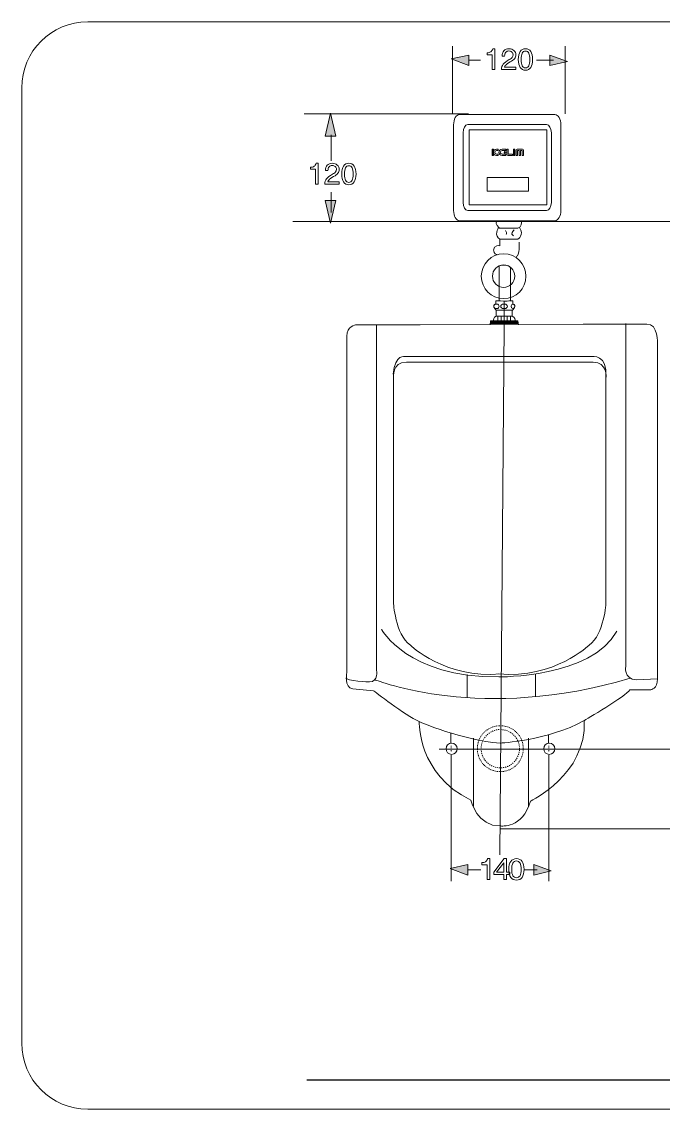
# Model space of a CAD drawing. Header units: millimetres. Extents: x 4305 to 4899, y 584 to 1004.
# Drawn here: x 4442.4 to 4530.1, y 668.1 to 816.8 of the extents above; entities that cross this region are included whole.
import ezdxf

# ---------------------------------------------------------------- set-up
doc = ezdxf.new("R2010")
doc.units = ezdxf.units.MM
doc.header["$LTSCALE"] = 0.1
for name, pattern in [('AI-Linetype-1', [2.8346, 1.4173, -1.4173]), ('AI-Linetype-11', [1.13378, 0.56689, -0.56689]), ('AI-Linetype-12', [1.13378, 0.56689, -0.56689]), ('AI-Linetype-2', [0.9426, 0.4713, -0.4713])]:
    doc.linetypes.add(name, pattern=pattern)
doc.layers.add('레이어 1', color=7, linetype='Continuous')

msp = doc.modelspace()

# ---------------------------------------------------------------- hatches: boundary and pattern name
at = {"layer": '레이어 1'}
h = msp.add_hatch(color=3, dxfattribs=at)
h.dxf.hatch_style = 2
h.paths.add_polyline_path([(4503.5, 812.26), (4503.5, 810.84), (4501.09, 811.72)])
h = msp.add_hatch(color=3, dxfattribs=at)
h.dxf.hatch_style = 2
h.paths.add_polyline_path([(4514.61, 810.84), (4514.61, 812.26), (4517.02, 811.39)])
h = msp.add_hatch(color=3, dxfattribs=at)
h.dxf.hatch_style = 2
h.paths.add_polyline_path([(4485.31, 801.18), (4483.89, 801.18), (4484.59, 804.29)])
h = msp.add_hatch(color=256, dxfattribs=at)
h.dxf.hatch_style = 2
h.paths.add_polyline_path([(4506.89, 798.51), (4506.71, 798.51), (4506.71, 799.39), (4506.89, 799.39)])
h = msp.add_hatch(color=256, dxfattribs=at)
h.dxf.hatch_style = 2
h.paths.add_polyline_path([(4509.83, 798.51), (4509.64, 798.51), (4509.64, 799.39), (4509.83, 799.39)])
h = msp.add_hatch(color=3, dxfattribs=at)
h.dxf.hatch_style = 2
h.paths.add_polyline_path([(4483.89, 792.36), (4485.31, 792.36), (4484.61, 789.25)])
h = msp.add_hatch(color=3, dxfattribs=at)
h.dxf.hatch_style = 2
h.paths.add_polyline_path([(4503.38, 701.56), (4503.38, 700.14), (4500.97, 701.02)])
h = msp.add_hatch(color=3, dxfattribs=at)
h.dxf.hatch_style = 2
h.paths.add_polyline_path([(4512.4, 700.14), (4512.4, 701.56), (4514.8, 700.69)])

# ---------------------------------------------------------------- linework, layer by layer
at = {"layer": '레이어 1', "color": 3, "lineweight": 9}
for p, q in [((4501.28, 813.45), (4501.28, 804.2)), ((4516.7, 813.45), (4516.7, 804.2)), ((4481.01, 804.23), (4503.48, 804.23)), ((4484.7, 801.35), (4484.7, 797.81)), ((4484.7, 793.53), (4484.7, 790.73)), ((4479.46, 789.5), (4553.78, 789.5)), ((4499.47, 717.36), (4537.59, 717.36)), ((4507.74, 706.47), (4544.64, 706.47))]:
    msp.add_line(p, q, dxfattribs=at)
at = {"layer": '레이어 1', "color": 3, "lineweight": 0}
for p, q in [((4501.09, 811.72), (4503.5, 812.26)), ((4503.5, 812.26), (4503.5, 810.84)), ((4514.61, 810.84), (4514.61, 812.26)), ((4514.61, 812.26), (4517.02, 811.39)), ((4503.5, 810.84), (4501.09, 811.72)), ((4517.02, 811.39), (4514.61, 810.84)), ((4483.89, 801.18), (4484.59, 804.29)), ((4484.59, 804.29), (4485.31, 801.18)), ((4485.31, 801.18), (4483.89, 801.18)), ((4483.89, 792.36), (4485.31, 792.36)), ((4484.61, 789.25), (4483.89, 792.36)), ((4485.31, 792.36), (4484.61, 789.25)), ((4506.94, 700.55), (4508.36, 702.38)), ((4508.68, 702.38), (4508.68, 700.51)), ((4500.97, 701.02), (4503.38, 701.56)), ((4503.38, 700.14), (4500.97, 701.02)), ((4503.38, 701.56), (4503.38, 700.14)), ((4506.94, 700.38), (4506.94, 700.55)), ((4506.94, 700.21), (4506.94, 700.38)), ((4507.32, 700.54), (4507.29, 700.51)), ((4507.29, 700.51), (4508.3, 700.51)), ((4508.3, 701.82), (4507.32, 700.54)), ((4508.3, 700.51), (4508.3, 701.82)), ((4508.68, 700.51), (4509.11, 700.51)), ((4509.11, 700.51), (4509.11, 700.21)), ((4512.4, 700.14), (4512.4, 701.56)), ((4512.4, 701.56), (4514.8, 700.69)), ((4514.8, 700.69), (4512.4, 700.14)), ((4508.3, 700.21), (4506.94, 700.21)), ((4508.3, 699.52), (4508.3, 700.21)), ((4508.68, 699.52), (4508.3, 699.52)), ((4509.11, 700.21), (4508.68, 700.21)), ((4508.68, 700.21), (4508.68, 699.52))]:
    msp.add_line(p, q, dxfattribs=at)
at = {"layer": '레이어 1', "color": 3, "lineweight": 18}
for p, q in [((4503.5, 811.55), (4505.11, 811.55)), ((4512.76, 811.55), (4515.09, 811.55)), ((4503.38, 700.85), (4505.17, 700.85)), ((4511.08, 700.85), (4512.88, 700.85))]:
    msp.add_line(p, q, dxfattribs=at)
at = {"layer": '레이어 1', "lineweight": 9}
for p, q in [((4503.55, 791.79), (4503.55, 802.05)), ((4503.55, 802.05), (4514.17, 802.05)), ((4514.17, 802.05), (4514.17, 791.79)), ((4506.05, 793.63), (4506.05, 795.5)), ((4506.05, 795.5), (4511.67, 795.5)), ((4511.67, 795.5), (4511.67, 793.63)), ((4511.67, 793.63), (4506.05, 793.63)), ((4514.17, 791.79), (4503.55, 791.79)), ((4504.15, 718.85), (4504.15, 709.55)), ((4511.7, 718.85), (4511.7, 709.55))]:
    msp.add_line(p, q, dxfattribs=at)
at = {"layer": '레이어 1', "lineweight": 0}
for p, q in [((4506.71, 798.51), (4506.71, 799.39)), ((4506.71, 799.39), (4506.89, 799.39)), ((4506.89, 798.51), (4506.71, 798.51)), ((4506.89, 799.39), (4506.89, 798.51)), ((4509.64, 798.51), (4509.64, 799.39)), ((4509.64, 799.39), (4509.83, 799.39)), ((4509.83, 798.51), (4509.64, 798.51)), ((4509.83, 799.39), (4509.83, 798.51)), ((4506.05, 793.63), (4506.05, 795.5)), ((4506.05, 795.5), (4511.67, 795.5)), ((4511.67, 795.5), (4511.67, 793.63)), ((4511.67, 793.63), (4506.05, 793.63)), ((4508.36, 702.38), (4508.52, 702.38)), ((4508.52, 702.38), (4508.68, 702.38))]:
    msp.add_line(p, q, dxfattribs=at)
at = {"layer": '레이어 1', "lineweight": 5}
for p, q in [((4508.37, 778.63), (4508.37, 775.1)), ((4507.27, 777.36), (4509.47, 777.36)), ((4507.27, 776.53), (4509.47, 776.53)), ((4507.47, 776.54), (4507.47, 775.93)), ((4507.93, 776.54), (4507.93, 775.93)), ((4508.77, 776.54), (4508.77, 775.93)), ((4509.24, 776.54), (4509.24, 775.93)), ((4506.47, 775.82), (4510.26, 775.82)), ((4506.47, 775.7), (4510.26, 775.7)), ((4506.47, 775.54), (4510.26, 775.54)), ((4506.89, 775.93), (4509.86, 775.93)), ((4501.06, 719.57), (4501.06, 718.18)), ((4514.41, 719.34), (4514.42, 718.18))]:
    msp.add_line(p, q, dxfattribs=at)
at = {"layer": '레이어 1', "color": 1, "lineweight": 9}
msp.add_line((4508.36, 775.24), (4507.74, 702.92), dxfattribs=at)
at = {"layer": '레이어 1', "lineweight": 18}
for p, q in [((4503.27, 727.54), (4503.27, 724.35)), ((4512.62, 727.54), (4512.63, 724.54))]:
    msp.add_line(p, q, dxfattribs=at)
at = {"layer": '레이어 1', "linetype": 'AI-Linetype-11', "lineweight": 5}
msp.add_line((4501.09, 717.79), (4501.09, 716.98), dxfattribs=at)
at = {"layer": '레이어 1', "linetype": 'AI-Linetype-12', "lineweight": 5}
msp.add_line((4514.47, 717.79), (4514.47, 716.98), dxfattribs=at)
at = {"layer": '레이어 1', "color": 3, "lineweight": 5}
for p, q in [((4501.12, 716.54), (4501.12, 699.32)), ((4514.47, 716.54), (4514.47, 699.32))]:
    msp.add_line(p, q, dxfattribs=at)
at = {"layer": '레이어 1', "lineweight": 25}
msp.add_line((4481.34, 672.14), (4541.62, 672.14), dxfattribs=at)
at = {"layer": '레이어 1', "lineweight": 18}
msp.add_open_spline([(4442.36, 807.78), (4442.36, 812.77), (4446.4, 816.81), (4451.39, 816.81), (4451.39, 816.81), (4726.41, 816.81), (4726.41, 816.81), (4731.39, 816.81), (4735.44, 812.77), (4735.44, 807.78)], degree=3, knots=[4, 4, 4, 4, 5, 5, 5, 6, 6, 6, 7, 7, 7, 7], dxfattribs=at)
at = {"layer": '레이어 1', "color": 3, "lineweight": 0}
for points in [[(4506.03, 812.58), (4506.23, 812.57), (4506.39, 812.61), (4506.51, 812.7)], [(4506.03, 812.29), (4506.03, 812.29), (4506.03, 812.58), (4506.03, 812.58)], [(4506.7, 812.29), (4506.7, 812.29), (4506.03, 812.29), (4506.03, 812.29)], [(4506.51, 812.7), (4506.64, 812.79), (4506.73, 812.93), (4506.79, 813.12)], [(4506.7, 810.26), (4506.7, 810.26), (4506.7, 812.29), (4506.7, 812.29)], [(4506.79, 813.12), (4506.79, 813.12), (4507.08, 813.12), (4507.08, 813.12)], [(4507.08, 813.12), (4507.08, 813.12), (4507.08, 810.26), (4507.08, 810.26)], [(4508.07, 812.11), (4508.06, 812.43), (4508.15, 812.68), (4508.32, 812.85)], [(4508.41, 812.11), (4508.41, 812.11), (4508.07, 812.11), (4508.07, 812.11)], [(4509.69, 812.89), (4509.86, 812.73), (4509.95, 812.53), (4509.95, 812.28)], [(4510.82, 812.51), (4510.72, 812.32), (4510.67, 812.04), (4510.67, 811.65)], [(4511.87, 811.65), (4511.87, 812.04), (4511.82, 812.32), (4511.72, 812.51)], [(4507.99, 810.27), (4507.99, 810.57), (4508.06, 810.81), (4508.21, 811)], [(4508.21, 811), (4508.36, 811.19), (4508.64, 811.4), (4509.05, 811.63)], [(4508.51, 810.82), (4508.46, 810.76), (4508.42, 810.69), (4508.39, 810.61)], [(4508.39, 810.61), (4508.39, 810.61), (4509.95, 810.61), (4509.95, 810.61)], [(4509.17, 811.31), (4508.85, 811.13), (4508.63, 810.97), (4508.51, 810.82)], [(4509.95, 810.61), (4509.95, 810.61), (4509.95, 810.26), (4509.95, 810.26)], [(4510.67, 811.65), (4510.67, 811.27), (4510.72, 810.98), (4510.82, 810.79)], [(4511.72, 810.79), (4511.82, 810.98), (4511.87, 811.27), (4511.87, 811.65)], [(4506.89, 810.26), (4506.89, 810.26), (4506.7, 810.26), (4506.7, 810.26)], [(4507.08, 810.26), (4507.08, 810.26), (4506.89, 810.26), (4506.89, 810.26)], [(4507.99, 810.26), (4507.99, 810.26), (4507.99, 810.27), (4507.99, 810.27)], [(4509.95, 810.26), (4509.95, 810.26), (4507.99, 810.26), (4507.99, 810.26)], [(4481.87, 796.91), (4482.07, 796.9), (4482.23, 796.95), (4482.35, 797.04)], [(4482.35, 797.04), (4482.48, 797.13), (4482.57, 797.27), (4482.63, 797.46)], [(4482.63, 797.46), (4482.63, 797.46), (4482.92, 797.46), (4482.92, 797.46)], [(4482.92, 797.46), (4482.92, 797.46), (4482.92, 794.6), (4482.92, 794.6)], [(4485.53, 797.22), (4485.7, 797.06), (4485.78, 796.86), (4485.78, 796.61)], [(4481.87, 796.63), (4481.87, 796.63), (4481.87, 796.91), (4481.87, 796.91)], [(4482.54, 796.63), (4482.54, 796.63), (4481.87, 796.63), (4481.87, 796.63)], [(4482.54, 794.6), (4482.54, 794.6), (4482.54, 796.63), (4482.54, 796.63)], [(4484.25, 796.45), (4484.25, 796.45), (4483.91, 796.45), (4483.91, 796.45)], [(4484.05, 795.34), (4484.2, 795.53), (4484.48, 795.73), (4484.89, 795.96)], [(4484.41, 796.96), (4484.31, 796.84), (4484.26, 796.67), (4484.25, 796.45)], [(4485.01, 795.64), (4484.69, 795.47), (4484.47, 795.3), (4484.35, 795.16)], [(4486.66, 796.85), (4486.56, 796.65), (4486.51, 796.37), (4486.51, 795.99)], [(4486.51, 795.99), (4486.51, 795.6), (4486.56, 795.32), (4486.66, 795.13)], [(4487.7, 795.99), (4487.71, 796.37), (4487.66, 796.65), (4487.56, 796.85)], [(4487.56, 795.13), (4487.66, 795.32), (4487.71, 795.6), (4487.7, 795.99)], [(4482.73, 794.6), (4482.73, 794.6), (4482.54, 794.6), (4482.54, 794.6)], [(4482.92, 794.6), (4482.92, 794.6), (4482.73, 794.6), (4482.73, 794.6)], [(4483.83, 794.6), (4483.83, 794.9), (4483.9, 795.14), (4484.05, 795.34)], [(4485.78, 794.6), (4485.78, 794.6), (4483.83, 794.6), (4483.83, 794.6)], [(4483.83, 794.6), (4483.83, 794.6), (4483.83, 794.6), (4483.83, 794.6)], [(4484.35, 795.16), (4484.3, 795.09), (4484.26, 795.02), (4484.23, 794.94)], [(4484.23, 794.94), (4484.23, 794.94), (4485.78, 794.94), (4485.78, 794.94)], [(4485.78, 794.94), (4485.78, 794.94), (4485.78, 794.6), (4485.78, 794.6)], [(4505.29, 701.83), (4505.5, 701.83), (4505.67, 701.87), (4505.8, 701.96)], [(4505.8, 701.96), (4505.94, 702.05), (4506.04, 702.19), (4506.1, 702.38)], [(4506.41, 702.38), (4506.41, 702.38), (4506.41, 699.52), (4506.41, 699.52)], [(4505.29, 701.55), (4505.29, 701.55), (4505.29, 701.83), (4505.29, 701.83)], [(4506.01, 701.55), (4506.01, 701.55), (4505.29, 701.55), (4505.29, 701.55)], [(4506.01, 699.52), (4506.01, 699.52), (4506.01, 701.55), (4506.01, 701.55)], [(4509.38, 700.91), (4509.38, 700.53), (4509.44, 700.24), (4509.55, 700.05)], [(4510.52, 700.05), (4510.63, 700.24), (4510.68, 700.53), (4510.68, 700.91)], [(4506.21, 699.52), (4506.21, 699.52), (4506.01, 699.52), (4506.01, 699.52)], [(4506.41, 699.52), (4506.41, 699.52), (4506.21, 699.52), (4506.21, 699.52)]]:
    msp.add_open_spline(points, degree=3, dxfattribs=at)
for points, knots in [([(4508.32, 812.85), (4508.49, 813.03), (4508.73, 813.12), (4509.04, 813.12), (4509.31, 813.12), (4509.52, 813.04), (4509.69, 812.89)], [18, 18, 18, 18, 19, 19, 19, 20, 20, 20, 20]), ([(4509.41, 812.67), (4509.3, 812.76), (4509.16, 812.81), (4508.99, 812.81), (4508.81, 812.81), (4508.68, 812.75), (4508.57, 812.63), (4508.47, 812.51), (4508.42, 812.34), (4508.41, 812.11)], [13, 13, 13, 13, 14, 14, 14, 15, 15, 15, 16, 16, 16, 16]), ([(4509.05, 811.63), (4509.25, 811.74), (4509.39, 811.84), (4509.46, 811.93), (4509.54, 812.03), (4509.57, 812.15), (4509.57, 812.29), (4509.57, 812.45), (4509.52, 812.57), (4509.41, 812.67)], [10, 10, 10, 10, 11, 11, 11, 12, 12, 12, 13, 13, 13, 13]), ([(4509.95, 812.28), (4509.95, 812.07), (4509.89, 811.9), (4509.78, 811.76), (4509.68, 811.62), (4509.47, 811.47), (4509.17, 811.31)], [0, 0, 0, 0, 1, 1, 1, 2, 2, 2, 2]), ([(4510.54, 810.57), (4510.37, 810.82), (4510.29, 811.18), (4510.29, 811.65), (4510.29, 812.12), (4510.37, 812.49), (4510.54, 812.74), (4510.71, 812.99), (4510.95, 813.12), (4511.27, 813.12), (4511.58, 813.12), (4511.82, 812.99), (4511.99, 812.74), (4512.16, 812.49), (4512.25, 812.12), (4512.25, 811.65), (4512.25, 811.18), (4512.16, 810.82), (4511.99, 810.57), (4511.82, 810.31), (4511.58, 810.18), (4511.27, 810.18), (4510.95, 810.18), (4510.71, 810.31), (4510.54, 810.57)], [0, 0, 0, 0, 1, 1, 1, 2, 2, 2, 3, 3, 3, 4, 4, 4, 5, 5, 5, 6, 6, 6, 7, 7, 7, 8, 8, 8, 8]), ([(4511.72, 812.51), (4511.62, 812.7), (4511.47, 812.8), (4511.27, 812.8), (4511.07, 812.8), (4510.92, 812.7), (4510.82, 812.51)], [2, 2, 2, 2, 3, 3, 3, 4, 4, 4, 4]), ([(4510.82, 810.79), (4510.92, 810.6), (4511.07, 810.51), (4511.27, 810.51), (4511.47, 810.51), (4511.62, 810.6), (4511.72, 810.79)], [6, 6, 6, 6, 7, 7, 7, 8, 8, 8, 8]), ([(4483.91, 796.45), (4483.9, 796.76), (4483.98, 797.01), (4484.16, 797.19), (4484.33, 797.37), (4484.57, 797.46), (4484.88, 797.46), (4485.15, 797.46), (4485.36, 797.38), (4485.53, 797.22)], [17, 17, 17, 17, 18, 18, 18, 19, 19, 19, 20, 20, 20, 20]), ([(4485.25, 797), (4485.14, 797.1), (4485, 797.15), (4484.83, 797.15), (4484.65, 797.15), (4484.51, 797.08), (4484.41, 796.96)], [13, 13, 13, 13, 14, 14, 14, 15, 15, 15, 15]), ([(4486.38, 794.9), (4486.21, 795.15), (4486.13, 795.52), (4486.13, 795.99), (4486.13, 796.46), (4486.21, 796.82), (4486.38, 797.07), (4486.55, 797.33), (4486.79, 797.46), (4487.11, 797.46), (4487.42, 797.46), (4487.66, 797.33), (4487.83, 797.07), (4488, 796.82), (4488.09, 796.46), (4488.09, 795.99), (4488.09, 795.52), (4488, 795.15), (4487.83, 794.9), (4487.66, 794.65), (4487.42, 794.52), (4487.11, 794.52), (4486.79, 794.52), (4486.55, 794.65), (4486.38, 794.9)], [0, 0, 0, 0, 1, 1, 1, 2, 2, 2, 3, 3, 3, 4, 4, 4, 5, 5, 5, 6, 6, 6, 7, 7, 7, 8, 8, 8, 8]), ([(4487.56, 796.85), (4487.46, 797.04), (4487.31, 797.13), (4487.11, 797.13), (4486.91, 797.13), (4486.76, 797.04), (4486.66, 796.85)], [2, 2, 2, 2, 3, 3, 3, 4, 4, 4, 4]), ([(4484.89, 795.96), (4485.09, 796.07), (4485.23, 796.18), (4485.3, 796.27), (4485.37, 796.36), (4485.41, 796.48), (4485.41, 796.63), (4485.41, 796.78), (4485.36, 796.9), (4485.25, 797)], [10, 10, 10, 10, 11, 11, 11, 12, 12, 12, 13, 13, 13, 13]), ([(4485.78, 796.61), (4485.78, 796.4), (4485.73, 796.23), (4485.62, 796.09), (4485.51, 795.96), (4485.31, 795.81), (4485.01, 795.64)], [0, 0, 0, 0, 1, 1, 1, 2, 2, 2, 2]), ([(4486.66, 795.13), (4486.76, 794.94), (4486.91, 794.84), (4487.11, 794.84), (4487.31, 794.84), (4487.46, 794.94), (4487.56, 795.13)], [6, 6, 6, 6, 7, 7, 7, 8, 8, 8, 8]), ([(4509.25, 699.82), (4509.07, 700.08), (4508.98, 700.44), (4508.98, 700.91), (4508.98, 701.38), (4509.07, 701.74), (4509.25, 702)], [0, 0, 0, 0, 1, 1, 1, 2, 2, 2, 2]), ([(4509.25, 702), (4509.44, 702.25), (4509.69, 702.38), (4510.03, 702.38), (4510.37, 702.38), (4510.63, 702.25), (4510.81, 702), (4510.99, 701.74), (4511.08, 701.38), (4511.08, 700.91), (4511.08, 700.44), (4510.99, 700.08), (4510.81, 699.82), (4510.63, 699.57), (4510.37, 699.44), (4510.03, 699.44), (4509.69, 699.44), (4509.44, 699.57), (4509.25, 699.82)], [2, 2, 2, 2, 3, 3, 3, 4, 4, 4, 5, 5, 5, 6, 6, 6, 7, 7, 7, 8, 8, 8, 8]), ([(4510.68, 700.91), (4510.68, 701.29), (4510.63, 701.58), (4510.52, 701.77), (4510.41, 701.96), (4510.25, 702.06), (4510.03, 702.06), (4509.81, 702.06), (4509.65, 701.96), (4509.55, 701.77), (4509.44, 701.58), (4509.38, 701.29), (4509.38, 700.91)], [1, 1, 1, 1, 2, 2, 2, 3, 3, 3, 4, 4, 4, 5, 5, 5, 5]), ([(4509.55, 700.05), (4509.65, 699.86), (4509.81, 699.77), (4510.03, 699.77), (4510.25, 699.77), (4510.41, 699.86), (4510.52, 700.05)], [6, 6, 6, 6, 7, 7, 7, 8, 8, 8, 8])]:
    msp.add_open_spline(points, degree=3, knots=knots, dxfattribs=at)
at = {"layer": '레이어 1', "lineweight": 18}
for points in [[(4442.36, 677.14), (4442.36, 677.14), (4442.36, 807.78), (4442.36, 807.78)], [(4488.05, 775.38), (4488.05, 775.38), (4486.83, 775.17), (4486.83, 773.81)], [(4496.88, 775.38), (4496.88, 775.38), (4488.05, 775.38), (4488.05, 775.38)], [(4519.15, 775.44), (4519.15, 775.44), (4496.88, 775.38), (4496.88, 775.38)], [(4527.85, 775.44), (4527.85, 775.44), (4519.15, 775.44), (4519.15, 775.44)], [(4529.34, 772.72), (4529.34, 772.72), (4529.46, 775.59), (4527.85, 775.44)], [(4486.83, 773.81), (4486.83, 773.81), (4486.83, 727.91), (4486.83, 727.91)], [(4529.34, 726.95), (4529.34, 726.95), (4529.34, 772.72), (4529.34, 772.72)], [(4486.83, 727.91), (4486.83, 727.91), (4486.42, 725.73), (4487.65, 725.6)], [(4528.39, 725.46), (4528.39, 725.46), (4529.34, 725.6), (4529.34, 726.95)], [(4487.65, 725.6), (4487.65, 725.6), (4490.5, 725.33), (4490.5, 725.33)], [(4490.5, 725.33), (4490.5, 725.33), (4494.84, 721.93), (4496.74, 721.12)], [(4519.29, 721.25), (4519.29, 721.25), (4525.11, 724.66), (4525.54, 725.46)], [(4525.54, 725.46), (4525.54, 725.46), (4528.39, 725.46), (4528.39, 725.46)], [(4511.95, 710.25), (4511.95, 710.25), (4519.7, 713.92), (4519.29, 721.25)], [(4496.74, 721.12), (4496.74, 721.12), (4496.47, 713.91), (4503.81, 710.38)], [(4503.81, 710.38), (4503.81, 710.38), (4504.62, 706.72), (4507.88, 706.85)], [(4507.88, 706.85), (4507.88, 706.85), (4510.88, 706.42), (4511.95, 710.25)], [(4451.39, 668.11), (4446.4, 668.11), (4442.36, 672.15), (4442.36, 677.14)], [(4726.41, 668.11), (4726.41, 668.11), (4451.39, 668.11), (4451.39, 668.11)]]:
    msp.add_open_spline(points, degree=3, dxfattribs=at)
at = {"layer": '레이어 1', "lineweight": 13}
for points in [[(4501.43, 802.72), (4501.43, 803.49), (4501.79, 804.12), (4502.24, 804.12)], [(4502.24, 804.12), (4502.24, 804.12), (4515.3, 804.12), (4515.3, 804.12)], [(4515.3, 804.12), (4515.75, 804.12), (4516.11, 803.49), (4516.11, 802.72)], [(4501.43, 791.01), (4501.43, 791.01), (4501.43, 802.72), (4501.43, 802.72)], [(4502.73, 801.62), (4502.73, 802.24), (4503.02, 802.74), (4503.38, 802.74)], [(4502.73, 792.11), (4502.73, 792.11), (4502.73, 801.62), (4502.73, 801.62)], [(4503.38, 802.74), (4503.38, 802.74), (4514.16, 802.74), (4514.16, 802.74)], [(4514.16, 802.74), (4514.52, 802.74), (4514.81, 802.24), (4514.81, 801.62)], [(4514.81, 801.62), (4514.81, 801.62), (4514.81, 792.11), (4514.81, 792.11)], [(4516.11, 802.72), (4516.11, 802.72), (4516.11, 791.01), (4516.11, 791.01)], [(4503.38, 790.99), (4503.02, 790.99), (4502.73, 791.49), (4502.73, 792.11)], [(4514.81, 792.11), (4514.81, 791.49), (4514.52, 790.99), (4514.16, 790.99)], [(4502.24, 789.61), (4501.79, 789.61), (4501.43, 790.24), (4501.43, 791.01)], [(4515.3, 789.61), (4515.3, 789.61), (4502.24, 789.61), (4502.24, 789.61)], [(4514.16, 790.99), (4514.16, 790.99), (4503.38, 790.99), (4503.38, 790.99)], [(4516.11, 791.01), (4516.11, 790.24), (4515.75, 789.61), (4515.3, 789.61)]]:
    msp.add_open_spline(points, degree=3, dxfattribs=at)
at = {"layer": '레이어 1', "lineweight": 0}
for points, knots in [([(4507.3, 799.38), (4507.06, 799.38), (4506.87, 799.19), (4506.87, 798.95), (4506.87, 798.71), (4507.06, 798.52), (4507.3, 798.52)], [6, 6, 6, 6, 7, 7, 7, 8, 8, 8, 8]), ([(4507.3, 798.71), (4507.17, 798.71), (4507.06, 798.82), (4507.06, 798.95), (4507.06, 799.08), (4507.17, 799.19), (4507.3, 799.19)], [1, 1, 1, 1, 2, 2, 2, 3, 3, 3, 3]), ([(4508.07, 799.38), (4507.83, 799.38), (4507.63, 799.19), (4507.63, 798.95), (4507.63, 798.71), (4507.83, 798.52), (4508.07, 798.52)], [6, 6, 6, 6, 7, 7, 7, 8, 8, 8, 8]), ([(4508.06, 798.71), (4507.93, 798.71), (4507.82, 798.82), (4507.82, 798.95), (4507.82, 799.08), (4507.93, 799.19), (4508.06, 799.19)], [1, 1, 1, 1, 2, 2, 2, 3, 3, 3, 3]), ([(4508.56, 798.95), (4508.56, 798.89), (4508.51, 798.84), (4508.46, 798.84), (4508.4, 798.84), (4508.35, 798.89), (4508.35, 798.95), (4508.35, 799), (4508.4, 799.05), (4508.46, 799.05), (4508.51, 799.05), (4508.56, 799), (4508.56, 798.95)], [0, 0, 0, 0, 1, 1, 1, 2, 2, 2, 3, 3, 3, 4, 4, 4, 4])]:
    msp.add_open_spline(points, degree=3, knots=knots, dxfattribs=at)
for points in [[(4507.55, 799.38), (4507.55, 799.38), (4507.3, 799.38), (4507.3, 799.38)], [(4507.3, 799.19), (4507.3, 799.19), (4507.55, 799.19), (4507.55, 799.19)], [(4507.55, 798.71), (4507.55, 798.71), (4507.3, 798.71), (4507.3, 798.71)], [(4507.3, 798.52), (4507.3, 798.52), (4507.55, 798.52), (4507.55, 798.52)], [(4507.55, 799.19), (4507.55, 799.19), (4507.55, 799.38), (4507.55, 799.38)], [(4507.55, 798.52), (4507.55, 798.52), (4507.55, 798.71), (4507.55, 798.71)], [(4508.06, 799.19), (4508.06, 799.19), (4508.56, 799.19), (4508.56, 799.19)], [(4508.56, 798.71), (4508.56, 798.71), (4508.06, 798.71), (4508.06, 798.71)], [(4508.56, 799.38), (4508.56, 799.38), (4508.07, 799.38), (4508.07, 799.38)], [(4508.07, 798.52), (4508.07, 798.52), (4508.56, 798.52), (4508.56, 798.52)], [(4508.56, 799.19), (4508.56, 799.19), (4508.56, 799.38), (4508.56, 799.38)], [(4508.56, 798.52), (4508.56, 798.52), (4508.56, 798.71), (4508.56, 798.71)], [(4508.72, 798.7), (4508.72, 798.7), (4508.72, 799.39), (4508.72, 799.39)], [(4508.72, 799.39), (4508.72, 799.39), (4508.9, 799.39), (4508.9, 799.39)], [(4508.9, 798.51), (4508.8, 798.51), (4508.72, 798.59), (4508.72, 798.7)], [(4508.72, 798.7), (4508.72, 798.7), (4508.72, 798.7), (4508.72, 798.7)], [(4508.9, 799.39), (4508.9, 799.39), (4508.9, 798.7), (4508.9, 798.7)], [(4508.9, 798.7), (4508.9, 798.7), (4509.49, 798.7), (4509.49, 798.7)], [(4508.9, 798.7), (4508.9, 798.7), (4508.9, 798.7), (4508.9, 798.7)], [(4509.49, 798.51), (4509.49, 798.51), (4508.9, 798.51), (4508.9, 798.51)], [(4508.9, 798.51), (4508.9, 798.51), (4508.9, 798.51), (4508.9, 798.51)], [(4509.49, 798.7), (4509.49, 798.7), (4509.49, 798.51), (4509.49, 798.51)], [(4510.13, 799.38), (4510.05, 799.38), (4509.99, 799.32), (4509.99, 799.24)], [(4509.99, 799.24), (4509.99, 799.24), (4509.99, 798.51), (4509.99, 798.51)], [(4509.99, 798.51), (4509.99, 798.51), (4510.19, 798.51), (4510.19, 798.51)], [(4510.87, 799.38), (4510.87, 799.38), (4510.13, 799.38), (4510.13, 799.38)], [(4510.19, 799.15), (4510.19, 799.15), (4510.23, 799.2), (4510.23, 799.2)], [(4510.19, 798.51), (4510.19, 798.51), (4510.19, 799.15), (4510.19, 799.15)], [(4510.23, 799.2), (4510.23, 799.2), (4510.36, 799.2), (4510.36, 799.2)], [(4510.36, 799.2), (4510.36, 799.2), (4510.4, 799.15), (4510.4, 799.15)], [(4510.4, 799.15), (4510.4, 799.15), (4510.4, 798.51), (4510.4, 798.51)], [(4510.4, 798.51), (4510.4, 798.51), (4510.59, 798.51), (4510.59, 798.51)], [(4510.59, 799.15), (4510.59, 799.15), (4510.64, 799.2), (4510.64, 799.2)], [(4510.59, 798.51), (4510.59, 798.51), (4510.59, 799.15), (4510.59, 799.15)], [(4510.64, 799.2), (4510.64, 799.2), (4510.77, 799.2), (4510.77, 799.2)], [(4510.77, 799.2), (4510.77, 799.2), (4510.81, 799.15), (4510.81, 799.15)], [(4510.81, 799.15), (4510.81, 799.15), (4510.81, 798.51), (4510.81, 798.51)], [(4510.81, 798.51), (4510.81, 798.51), (4511.01, 798.51), (4511.01, 798.51)], [(4511.01, 799.24), (4511.01, 799.32), (4510.95, 799.38), (4510.87, 799.38)], [(4511.01, 798.51), (4511.01, 798.51), (4511.01, 799.24), (4511.01, 799.24)], [(4508.55, 788.26), (4508.55, 788.26), (4508.81, 787.72), (4508.63, 787.72)], [(4509.2, 783.18), (4509.2, 783.18), (4509.05, 783.74), (4507.65, 783.45)], [(4507.65, 783.45), (4507.65, 783.45), (4507.65, 778.65), (4507.65, 778.65)], [(4509.23, 778.68), (4509.23, 778.68), (4509.2, 783.18), (4509.2, 783.18)], [(4507.65, 778.65), (4507.65, 778.65), (4508.76, 778.5), (4509.23, 778.68)], [(4506.1, 702.38), (4506.1, 702.38), (4506.41, 702.38), (4506.41, 702.38)]]:
    msp.add_open_spline(points, degree=3, dxfattribs=at)
at = {"layer": '레이어 1', "lineweight": 9}
for points in [[(4507.56, 788.63), (4507.56, 788.63), (4506.91, 787.53), (4507.77, 787.08)], [(4507.71, 788.6), (4507.71, 788.6), (4507.06, 789.2), (4507.3, 789.53)], [(4510.24, 788.6), (4510.24, 788.6), (4507.71, 788.6), (4507.71, 788.6)], [(4510.22, 787.08), (4510.22, 787.08), (4511.14, 787.65), (4510.45, 788.66)], [(4510.75, 789.49), (4510.75, 789.49), (4510.72, 788.63), (4510.24, 788.6)], [(4507.77, 787.08), (4507.77, 787.08), (4507.77, 786.19), (4507.77, 786.19)], [(4507.77, 787.08), (4507.77, 787.08), (4510.22, 787.08), (4510.22, 787.08)], [(4510.42, 786.66), (4510.42, 786.66), (4510.51, 784.76), (4510.01, 784.7)], [(4507.77, 786.19), (4507.77, 786.19), (4506.88, 786.37), (4506.91, 785.56)], [(4506.91, 785.56), (4506.91, 785.56), (4506.91, 784.96), (4507.44, 784.96)], [(4490.9, 775.3), (4490.9, 775.3), (4490.9, 728.18), (4490.9, 728.18)], [(4524.99, 775.57), (4524.99, 775.57), (4524.99, 728.72), (4524.99, 728.72)], [(4524.99, 728.72), (4524.99, 728.72), (4524.58, 726.95), (4526.49, 726.82)], [(4490.9, 728.18), (4490.9, 728.18), (4491.18, 726.55), (4489.95, 726.55)], [(4489.95, 726.55), (4489.95, 726.55), (4486.69, 726.68), (4486.69, 727.09)], [(4526.49, 726.82), (4526.49, 726.82), (4529.34, 726.95), (4529.34, 726.95)]]:
    msp.add_open_spline(points, degree=3, dxfattribs=at)
at = {"layer": '레이어 1', "lineweight": 5}
for points in [[(4508.55, 788.26), (4508.55, 788.26), (4508.81, 787.72), (4508.63, 787.72)], [(4509.7, 788.35), (4509.7, 788.35), (4509.08, 787.72), (4509.61, 787.55)], [(4509.2, 783.18), (4509.2, 783.18), (4509.05, 783.74), (4507.65, 783.45)], [(4507.65, 783.45), (4507.65, 783.45), (4507.65, 778.65), (4507.65, 778.65)], [(4509.23, 778.68), (4509.23, 778.68), (4509.2, 783.18), (4509.2, 783.18)], [(4507.27, 777.36), (4507.27, 777.36), (4506.56, 778.02), (4507.22, 778.24)], [(4507.22, 778.63), (4507.22, 778.63), (4507.65, 778.65), (4507.65, 778.65)], [(4507.22, 778.24), (4507.22, 778.24), (4507.22, 778.63), (4507.22, 778.63)], [(4507.24, 778.2), (4507.24, 778.2), (4507.35, 778.2), (4507.35, 778.2)], [(4507.35, 778.2), (4507.52, 778.2), (4507.65, 778.07), (4507.65, 777.9)], [(4507.65, 777.9), (4507.65, 777.73), (4507.52, 777.6), (4507.35, 777.6)], [(4507.65, 778.65), (4507.65, 778.65), (4508.76, 778.5), (4509.23, 778.68)], [(4508.28, 778.2), (4508.28, 778.2), (4508.42, 778.2), (4508.42, 778.2)], [(4508.42, 778.2), (4508.63, 778.2), (4508.81, 778.07), (4508.81, 777.9)], [(4508.81, 777.9), (4508.81, 777.73), (4508.63, 777.6), (4508.42, 777.6)], [(4509.53, 778.63), (4509.53, 778.63), (4509.09, 778.65), (4509.09, 778.65)], [(4509.47, 777.36), (4509.47, 777.36), (4510.19, 778.02), (4509.53, 778.24)], [(4509.52, 778.2), (4509.52, 778.2), (4509.59, 778.2), (4509.59, 778.2)], [(4509.53, 778.24), (4509.53, 778.24), (4509.53, 778.63), (4509.53, 778.63)], [(4509.59, 778.2), (4509.7, 778.2), (4509.79, 778.07), (4509.79, 777.9)], [(4509.79, 777.9), (4509.79, 777.73), (4509.7, 777.6), (4509.59, 777.6)], [(4506.89, 775.93), (4506.89, 775.93), (4506.89, 776.53), (4507.27, 776.53)], [(4507.35, 777.6), (4507.35, 777.6), (4507.24, 777.6), (4507.24, 777.6)], [(4507.27, 776.53), (4507.27, 776.53), (4507.27, 777.36), (4507.27, 777.36)], [(4508.42, 777.6), (4508.42, 777.6), (4508.28, 777.6), (4508.28, 777.6)], [(4509.47, 776.53), (4509.47, 776.53), (4509.47, 777.36), (4509.47, 777.36)], [(4509.86, 775.93), (4509.86, 775.93), (4509.86, 776.53), (4509.47, 776.53)], [(4509.59, 777.6), (4509.59, 777.6), (4509.52, 777.6), (4509.52, 777.6)], [(4506.45, 775.38), (4506.45, 775.38), (4506.5, 775.93), (4506.5, 775.93)], [(4506.5, 775.93), (4506.5, 775.93), (4506.89, 775.93), (4506.89, 775.93)], [(4510.24, 775.93), (4510.24, 775.93), (4509.86, 775.93), (4509.86, 775.93)], [(4510.3, 775.38), (4510.3, 775.38), (4510.24, 775.93), (4510.24, 775.93)], [(4493.21, 768.11), (4493.21, 768.11), (4492.97, 770.28), (4494.98, 770.28)], [(4494.82, 771.04), (4494.82, 771.04), (4493.41, 771.43), (4493.15, 768.61)], [(4520.33, 771.04), (4520.33, 771.04), (4494.82, 771.04), (4494.82, 771.04)], [(4494.98, 770.28), (4494.98, 770.28), (4507.74, 770.28), (4507.74, 770.28)], [(4520.51, 770.28), (4520.51, 770.28), (4507.74, 770.28), (4507.74, 770.28)], [(4522.28, 768.11), (4522.56, 771.45), (4520.33, 771.04), (4520.33, 771.04)], [(4522.28, 768.11), (4522.28, 768.11), (4522.52, 770.28), (4520.51, 770.28)], [(4493.21, 737.41), (4493.21, 737.41), (4493.21, 768.11), (4493.21, 768.11)], [(4522.28, 737.41), (4522.28, 737.41), (4522.28, 768.11), (4522.28, 768.11)], [(4495.52, 731.57), (4493.42, 733.06), (4493.21, 737.41), (4493.21, 737.41)], [(4519.97, 731.57), (4522.07, 733.06), (4522.28, 737.41), (4522.28, 737.41)], [(4491.58, 733.74), (4491.58, 733.74), (4495.11, 727.09), (4507.61, 727.23)], [(4507.61, 727.23), (4507.61, 727.23), (4520.24, 727.09), (4523.77, 733.47)], [(4507.88, 727.63), (4500.28, 726.95), (4495.52, 731.57), (4495.52, 731.57)], [(4507.61, 727.63), (4515.21, 726.95), (4519.97, 731.57), (4519.97, 731.57)], [(4490.72, 726.82), (4490.72, 726.82), (4505.46, 720.92), (4525.58, 727.07)], [(4507.79, 718.18), (4507.79, 718.18), (4514.29, 718.51), (4519.29, 721.25)], [(4496.74, 721.12), (4496.74, 721.12), (4502.66, 718.54), (4507.79, 718.18)]]:
    msp.add_open_spline(points, degree=3, dxfattribs=at)
at = {"layer": '레이어 1', "lineweight": 9}
msp.add_open_spline([(4511.34, 782.02), (4511.34, 780.32), (4509.97, 778.96), (4508.28, 778.96), (4506.59, 778.96), (4505.22, 780.32), (4505.22, 782.02), (4505.22, 783.71), (4506.59, 785.08), (4508.28, 785.08), (4509.97, 785.08), (4511.34, 783.71), (4511.34, 782.02)], degree=3, knots=[0, 0, 0, 0, 1, 1, 1, 2, 2, 2, 3, 3, 3, 4, 4, 4, 4], dxfattribs=at)
at = {"layer": '레이어 1', "lineweight": 5}
for points, knots in [([(4509.81, 782.02), (4509.81, 781.17), (4509.12, 780.49), (4508.28, 780.49), (4507.43, 780.49), (4506.75, 781.17), (4506.75, 782.02), (4506.75, 782.86), (4507.43, 783.55), (4508.28, 783.55), (4509.12, 783.55), (4509.81, 782.86), (4509.81, 782.02)], [0, 0, 0, 0, 1, 1, 1, 2, 2, 2, 3, 3, 3, 4, 4, 4, 4]), ([(4507.24, 777.6), (4507.07, 777.6), (4506.93, 777.73), (4506.93, 777.9), (4506.93, 778.07), (4507.07, 778.2), (4507.24, 778.2)], [2, 2, 2, 2, 3, 3, 3, 4, 4, 4, 4]), ([(4508.28, 777.6), (4508.06, 777.6), (4507.89, 777.73), (4507.89, 777.9), (4507.89, 778.07), (4508.06, 778.2), (4508.28, 778.2)], [2, 2, 2, 2, 3, 3, 3, 4, 4, 4, 4]), ([(4509.52, 777.6), (4509.41, 777.6), (4509.32, 777.73), (4509.32, 777.9), (4509.32, 778.07), (4509.41, 778.2), (4509.52, 778.2)], [2, 2, 2, 2, 3, 3, 3, 4, 4, 4, 4]), ([(4501.94, 717.41), (4501.94, 716.99), (4501.59, 716.64), (4501.17, 716.64), (4500.74, 716.64), (4500.4, 716.99), (4500.4, 717.41), (4500.4, 717.84), (4500.74, 718.18), (4501.17, 718.18), (4501.59, 718.18), (4501.94, 717.84), (4501.94, 717.41)], [0, 0, 0, 0, 1, 1, 1, 2, 2, 2, 3, 3, 3, 4, 4, 4, 4]), ([(4515.3, 717.41), (4515.3, 716.99), (4514.95, 716.64), (4514.53, 716.64), (4514.1, 716.64), (4513.76, 716.99), (4513.76, 717.41), (4513.76, 717.84), (4514.1, 718.18), (4514.53, 718.18), (4514.95, 718.18), (4515.3, 717.84), (4515.3, 717.41)], [0, 0, 0, 0, 1, 1, 1, 2, 2, 2, 3, 3, 3, 4, 4, 4, 4])]:
    msp.add_open_spline(points, degree=3, knots=knots, dxfattribs=at)
at = {"layer": '레이어 1', "linetype": 'AI-Linetype-2', "lineweight": 13}
msp.add_open_spline([(4510.97, 717.41), (4510.97, 715.67), (4509.56, 714.27), (4507.82, 714.27), (4506.09, 714.27), (4504.68, 715.67), (4504.68, 717.41), (4504.68, 719.15), (4506.09, 720.56), (4507.82, 720.56), (4509.56, 720.56), (4510.97, 719.15), (4510.97, 717.41)], degree=3, knots=[0, 0, 0, 0, 1, 1, 1, 2, 2, 2, 3, 3, 3, 4, 4, 4, 4], dxfattribs=at)
at = {"layer": '레이어 1', "linetype": 'AI-Linetype-1', "lineweight": 9}
msp.add_open_spline([(4510.45, 717.41), (4510.45, 715.97), (4509.27, 714.79), (4507.82, 714.79), (4506.38, 714.79), (4505.2, 715.97), (4505.2, 717.41), (4505.2, 718.86), (4506.38, 720.03), (4507.82, 720.03), (4509.27, 720.03), (4510.45, 718.86), (4510.45, 717.41)], degree=3, knots=[0, 0, 0, 0, 1, 1, 1, 2, 2, 2, 3, 3, 3, 4, 4, 4, 4], dxfattribs=at)

doc.saveas('drawing.dxf')
